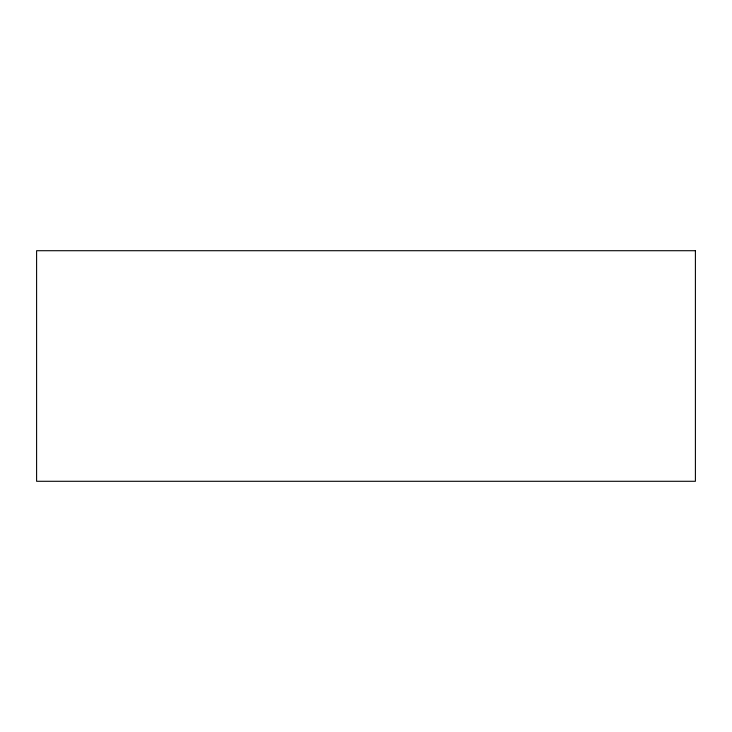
<?xml version="1.0" encoding="UTF-8"?>
<svg xmlns="http://www.w3.org/2000/svg" width="732" height="732" viewBox="0 0 732 732"><rect width="100%" height="100%" fill="white"/><g stroke="black" fill="none" stroke-linecap="round" stroke-linejoin="round"><path stroke-width="1.1" d="M695.4 250.71L36.6 250.71L36.6 481.29L695.4 481.29L695.4 250.71"/></g></svg>
